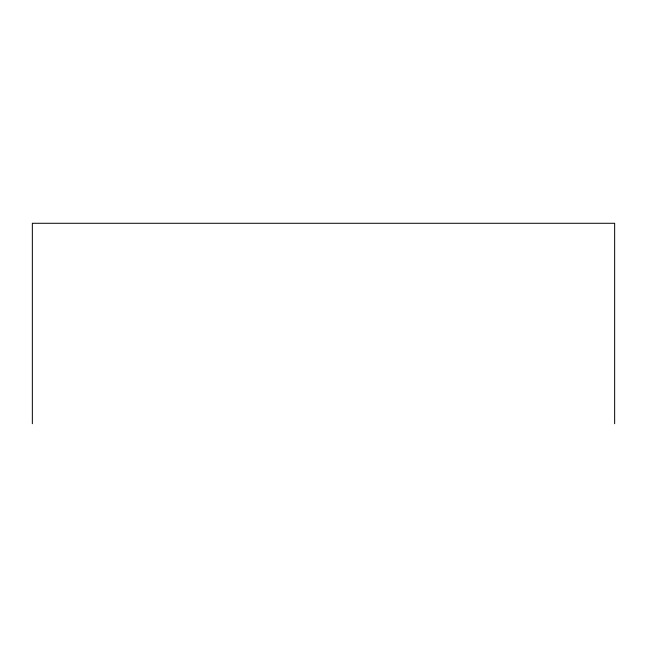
<?xml version="1.0" encoding="UTF-8"?>
<svg xmlns="http://www.w3.org/2000/svg" width="647" height="647" viewBox="0 0 647 647"><rect width="100%" height="100%" fill="white"/><g stroke="black" fill="none" stroke-linecap="round" stroke-linejoin="round"><path stroke-width="0.97" d="M614.65 423.72L614.65 223.28L32.35 223.28L32.35 423.72"/></g></svg>
